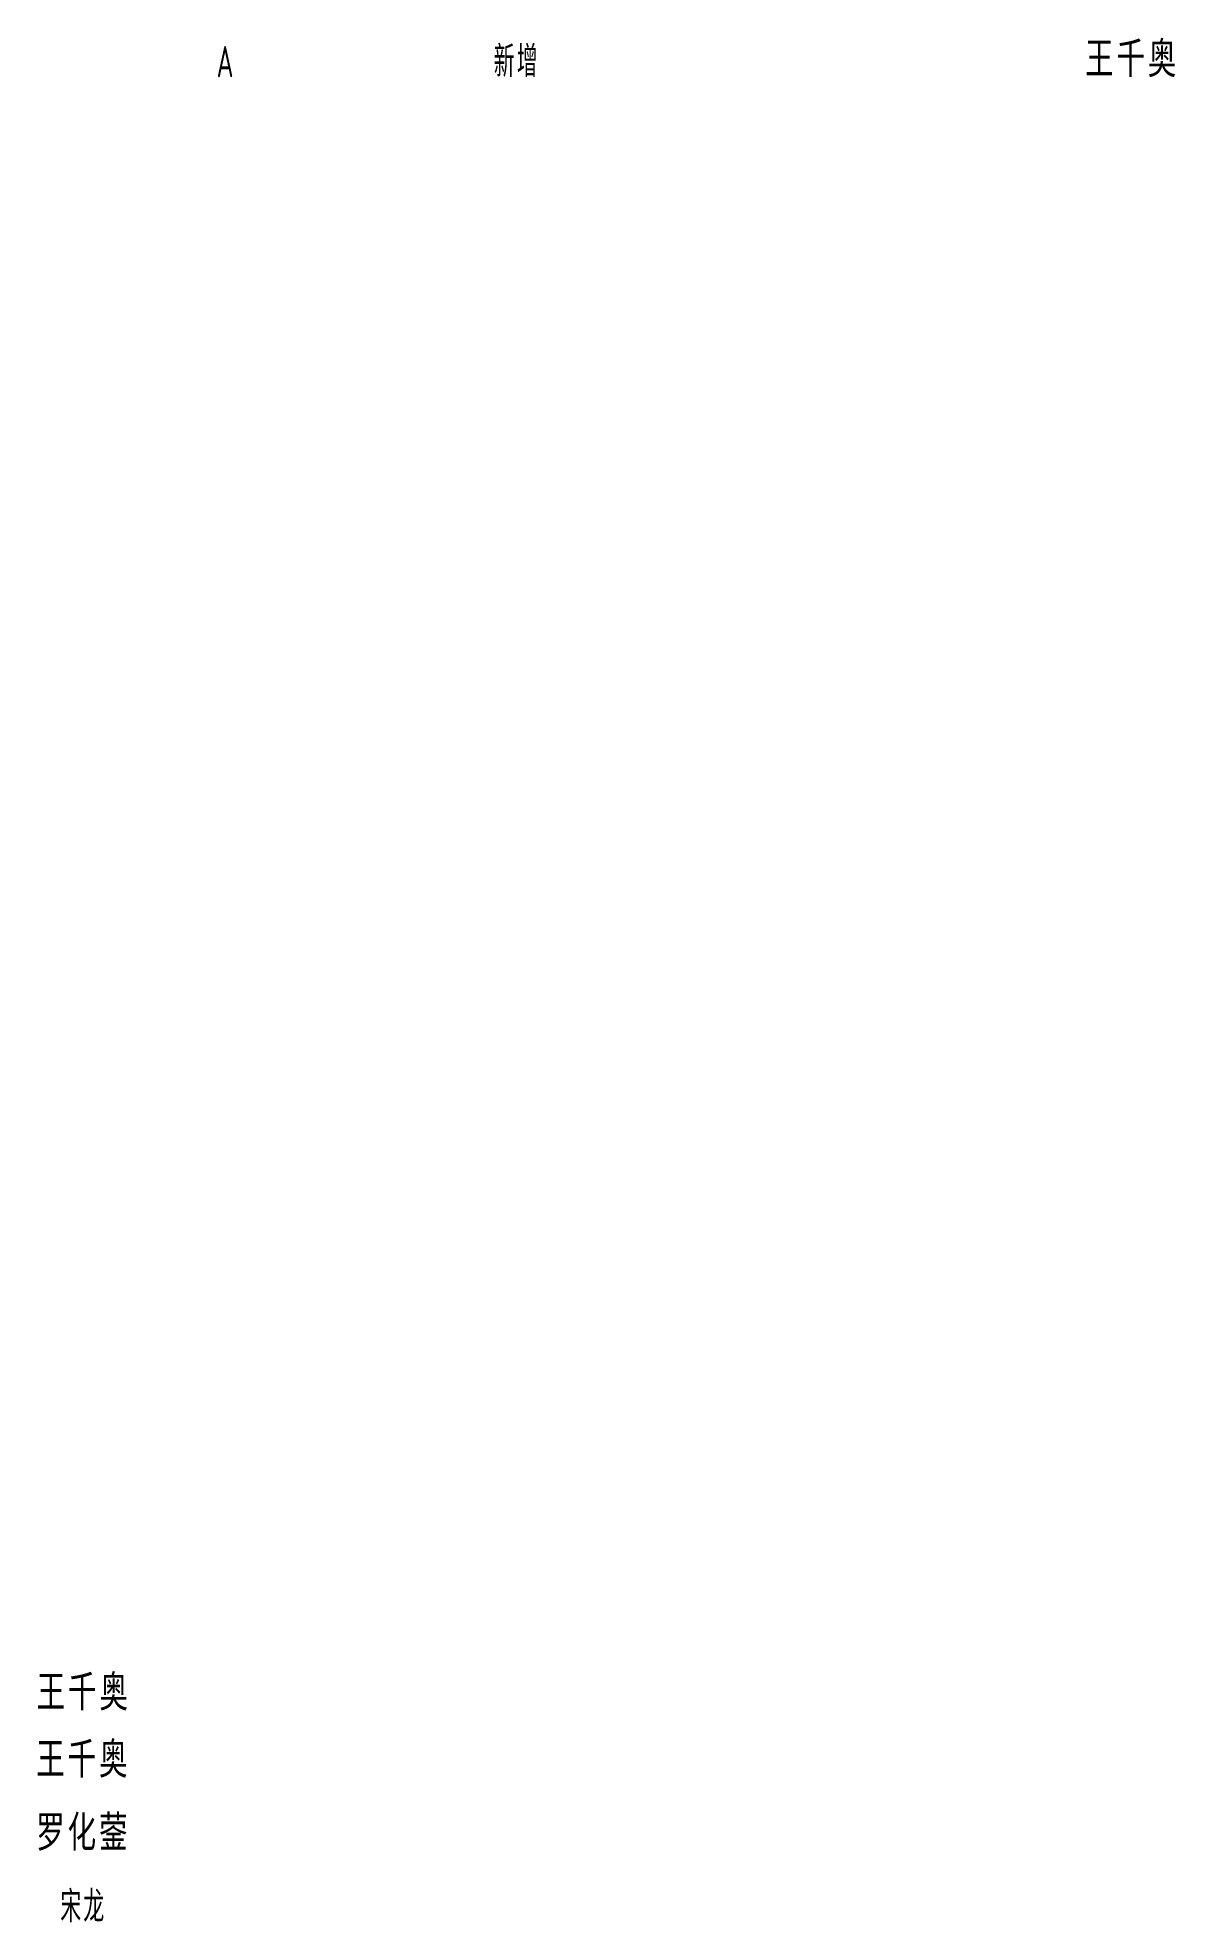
# Model space of a CAD drawing. Header units: millimetres. Extents: x 180 to 288, y 15 to 195.
import ezdxf

# ---------------------------------------------------------------- set-up
doc = ezdxf.new("R2010")
doc.units = ezdxf.units.MM
doc.header["$LTSCALE"] = 0.1
doc.layers.add('尺寸线层', color=145, linetype='Continuous', lineweight=18)
doc.styles.add('ZQ标准', font='geniso.shx', dxfattribs={"width": 0.667, "bigfont": 'hztxt.shx'})

msp = doc.modelspace()

# ---------------------------------------------------------------- texts
at = {"layer": '尺寸线层', "color": 6, "char_height": 3, "attachment_point": 5, "line_spacing_factor": 0.89982, "style": 'ZQ标准'}
for s, insert, width in [('{\\fSimSun|b0|i0|c134|p2;\\T1.1;王千奥}', (284.23, 192.67), 12.874), ('\\T1.1;A', (197.56, 192.49), 15.5064), ('\\T1.1;新增', (225.38, 192.5), 9.6423), ('{\\fSimSun|b0|i0|c134|p2;\\T1.1;王千奥}', (183.96, 36.47), 9.6423), ('{\\fSimSun|b0|i0|c134|p2;\\T1.1;王千奥}', (183.92, 30.05), 9.6423), ('{\\fSimSun|b0|i0|c134|p2;\\T1.1;罗化蓥}', (183.92, 23.05), 9.6423), ('\\T1.1;宋龙', (183.92, 16.05), 9.6423)]:
    msp.add_mtext(s, dxfattribs=dict(at, insert=insert, width=width))

doc.saveas('drawing.dxf')
